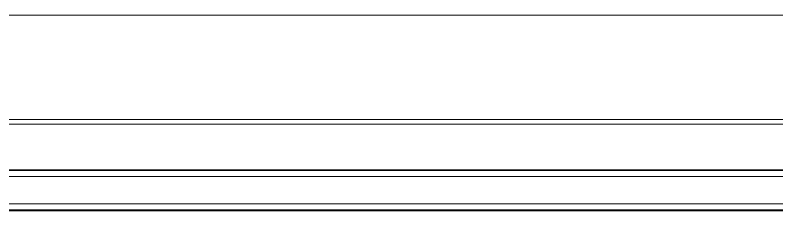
# Model space of a CAD drawing. Header units: millimetres. Extents: x 15833 to 16724, y 29277 to 29907.
# Drawn here: x 16453.7 to 16531.2, y 29716.6 to 29736.4 of the extents above; entities that cross this region are included whole.
import ezdxf

# ---------------------------------------------------------------- set-up
doc = ezdxf.new("R2010")
doc.units = ezdxf.units.MM

msp = doc.modelspace()

# ---------------------------------------------------------------- linework, layer by layer
at = {"linetype": 'Continuous', "lineweight": 0}
for p, q in [((16324.924, 29736.441), (16600.924, 29736.441)), ((16328.711, 29725.881), (16594.911, 29725.881)), ((16328.711, 29725.381), (16594.911, 29725.381)), ((16543.924, 29720.768), (16381.924, 29720.768)), ((16543.924, 29720.682), (16381.924, 29720.682)), ((16543.924, 29720.076), (16381.924, 29720.076)), ((16381.924, 29717.307), (16543.924, 29717.307)), ((16381.924, 29716.7), (16543.924, 29716.7)), ((16381.924, 29716.614), (16543.924, 29716.614))]:
    msp.add_line(p, q, dxfattribs=at)

doc.saveas('drawing.dxf')
